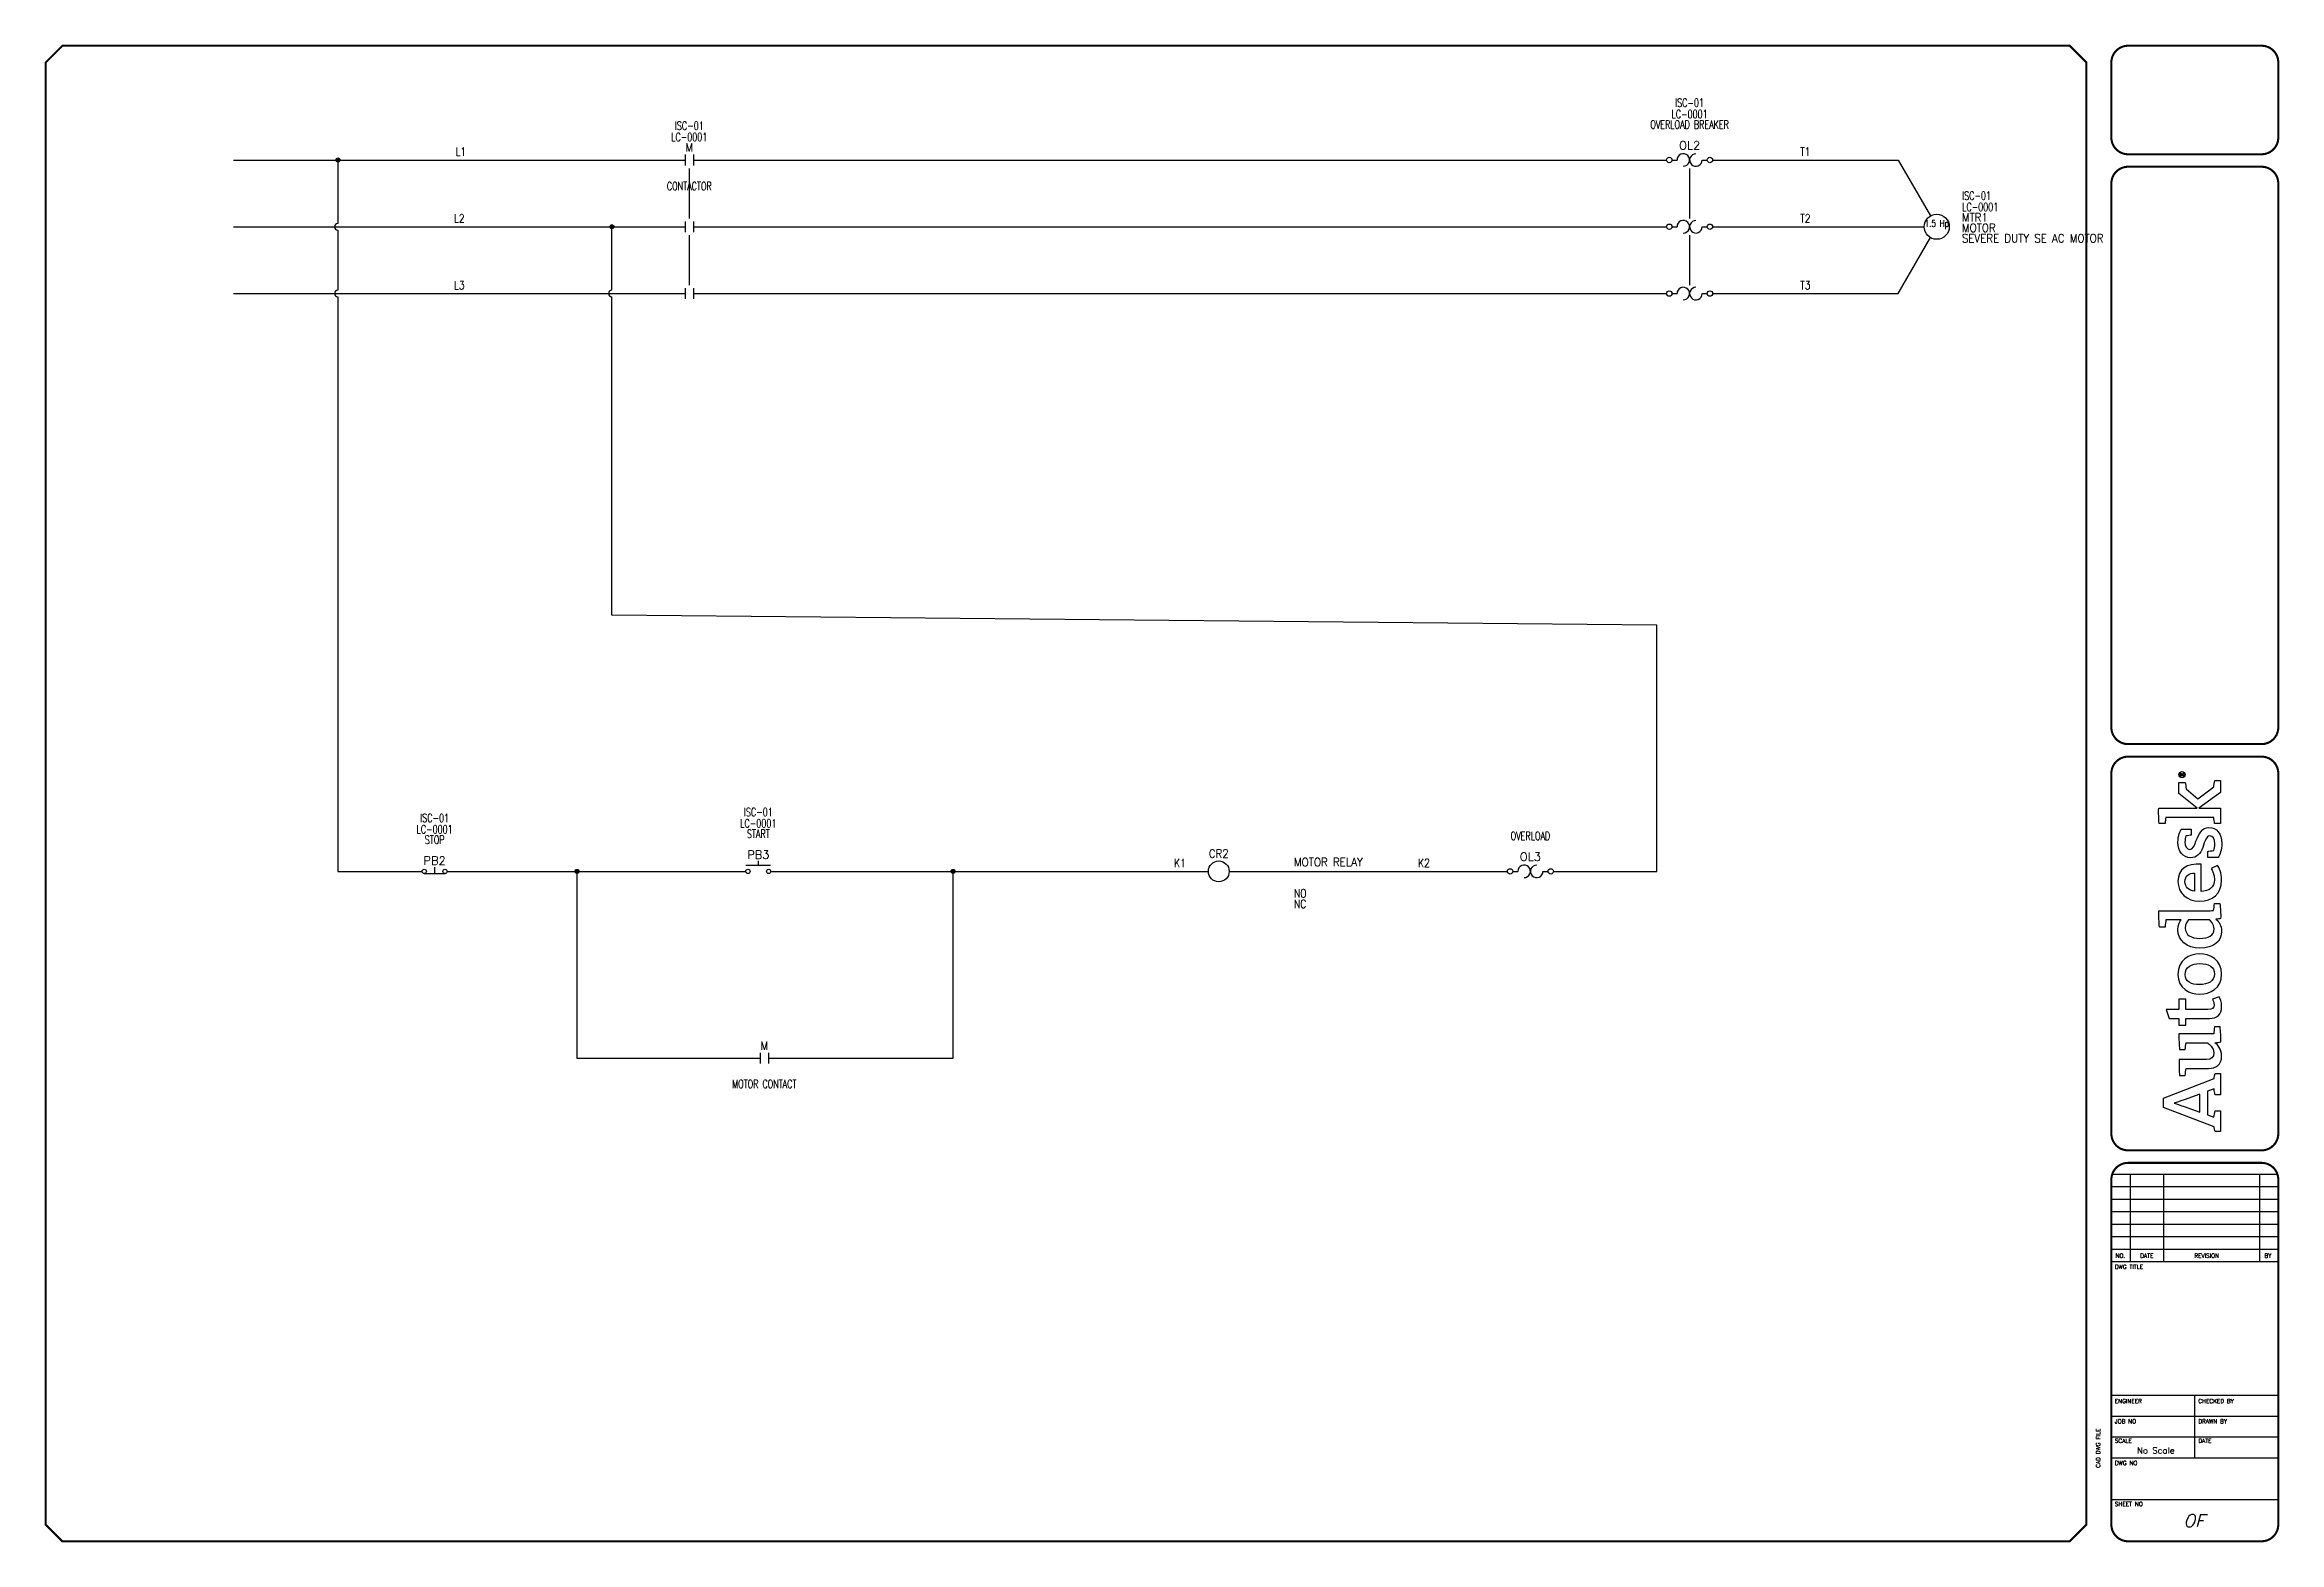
# Model space of a CAD drawing. Header units: inches. Extents: x 0 to 33.5, y 0 to 22.4.
import ezdxf
from ezdxf.enums import TextEntityAlignment as Align

# ---------------------------------------------------------------- set-up
doc = ezdxf.new("R2010")
doc.units = ezdxf.units.IN
doc.header["$MEASUREMENT"] = 0
for name, color, linetype in [('DESC', 150, 'Continuous'), ('DESCCHILD', 20, 'Continuous'), ('LAYER_1', 160, 'Continuous'), ('LINK', 9, 'Continuous'), ('LOC', 8, 'Continuous'), ('MISC', 7, 'Continuous'), ('SYMS', 7, 'Continuous'), ('TAGS', 150, 'Continuous'), ('TITLE', 7, 'Continuous'), ('WIREFIXED', 7, 'Continuous'), ('WIRES', 7, 'Continuous')]:
    doc.layers.add(name, color=color, linetype=linetype)
doc.styles.add('ITALIC', font='ITALIC')
doc.styles.add('SIMPLEX', font='SIMPLEX')
doc.styles.add('WD', font='romans.shx')

# ---------------------------------------------------------------- blocks, each defined once
blk = doc.blocks.new('AI9-BLK2')
at = {"layer": 'LAYER_1', "color": 7}
blk.add_circle((0, 0), 2.03, dxfattribs=at)
blk.add_open_spline([(1.7, 0), (1.7, -1), (1, -1.8), (0, -1.8), (-1, -1.8), (-1.7, -1), (-1.7, 0), (-1.7, 1), (-1, 1.8), (0, 1.8), (1, 1.8), (1.7, 1), (1.7, 0)], degree=3, knots=[0, 0, 0, 0, 1, 1, 1, 2, 2, 2, 3, 3, 3, 4, 4, 4, 4], dxfattribs=at)
blk = doc.blocks.new('AI9-BLK1')
at = {"layer": 'LAYER_1', "color": 7}
for points, knots in [([(0.7, -1.1), (0.7, -1.1), (0.2, -0.4), (0.2, -0.4), (0.1, -0.2), (0, -0.2), (-0.1, -0.1), (0.3, 0), (0.5, 0.2), (0.5, 0.5), (0.5, 0.8), (0.3, 1.1), (-0.2, 1.1), (-0.2, 1.1), (-0.8, 1.1), (-0.8, 1.1), (-0.8, 1.1), (-0.8, -1.1), (-0.8, -1.1), (-0.8, -1.1), (-0.5, -1.1), (-0.5, -1.1), (-0.5, -1.1), (-0.5, -0.1), (-0.5, -0.1), (-0.4, -0.1), (-0.3, -0.2), (-0.2, -0.3), (-0.2, -0.3), (0.3, -1.1), (0.3, -1.1), (0.3, -1.1), (0.7, -1.1), (0.7, -1.1)], [0, 0, 0, 0, 1, 1, 1, 2, 2, 2, 3, 3, 3, 4, 4, 4, 5, 5, 5, 6, 6, 6, 7, 7, 7, 8, 8, 8, 9, 9, 9, 10, 10, 10, 11, 11, 11, 11]), ([(0.2, 0.5), (0.2, 0.2), (-0.1, 0.1), (-0.3, 0.1), (-0.3, 0.1), (-0.5, 0.1), (-0.5, 0.1), (-0.5, 0.1), (-0.5, 0.8), (-0.5, 0.8), (-0.5, 0.8), (-0.2, 0.8), (-0.2, 0.8), (0.1, 0.8), (0.2, 0.7), (0.2, 0.5)], [0, 0, 0, 0, 1, 1, 1, 2, 2, 2, 3, 3, 3, 4, 4, 4, 5, 5, 5, 5])]:
    blk.add_open_spline(points, degree=3, knots=knots, dxfattribs=at)
blk = doc.blocks.new('LOGO')
for points, knots in [([(35.2, 4.3), (35.2, 4.3), (22.1, 38.1), (22.1, 38.1), (22.1, 38.1), (16.1, 38.1), (16.1, 38.1), (16.1, 38.1), (3.2, 4.3), (3.2, 4.3), (2.2, 4.2), (0.9, 4), (0, 3.7), (0, 3.7), (0, 0), (0, 0), (0, 0), (13.7, 0), (13.7, 0), (13.7, 0), (13.7, 3.7), (13.7, 3.7), (12.4, 4), (10.9, 4.3), (9.5, 4.4), (9.5, 4.4), (11.1, 8.8), (11.1, 8.8), (11.1, 8.8), (26.8, 8.8), (26.8, 8.8), (26.8, 8.8), (28.4, 4.3), (28.4, 4.3), (27, 4.2), (25.8, 4), (24.5, 3.7), (24.5, 3.7), (24.5, 0), (24.5, 0), (24.5, 0), (38.7, 0), (38.7, 0), (38.7, 0), (38.7, 3.7), (38.7, 3.7), (37.9, 3.9), (36, 4.3), (35.2, 4.3)], [0, 0, 0, 0, 1, 1, 1, 2, 2, 2, 3, 3, 3, 4, 4, 4, 5, 5, 5, 6, 6, 6, 7, 7, 7, 8, 8, 8, 9, 9, 9, 10, 10, 10, 11, 11, 11, 12, 12, 12, 13, 13, 13, 14, 14, 14, 15, 15, 15, 16, 16, 16, 16]), ([(12.8, 13.8), (12.8, 13.8), (16.6, 24.3), (16.6, 24.3), (17.8, 27.5), (18.2, 28.8), (18.8, 30.9), (18.8, 30.9), (18.9, 30.9), (18.9, 30.9), (19.6, 28.9), (20, 27.5), (21.1, 24.3), (21.1, 24.3), (24.9, 13.8), (24.9, 13.8), (24.9, 13.8), (12.8, 13.8), (12.8, 13.8)], [0, 0, 0, 0, 1, 1, 1, 2, 2, 2, 3, 3, 3, 4, 4, 4, 5, 5, 5, 6, 6, 6, 6]), ([(70.8, 23.1), (70.8, 23.1), (70.8, 27.7), (70.8, 27.7), (70.8, 27.7), (75.3, 27.7), (75.3, 27.7), (75.3, 27.7), (75.3, 34.3), (75.3, 34.3), (75.3, 34.3), (81.3, 36.2), (81.3, 36.2), (81.3, 36.2), (81.3, 27.7), (81.3, 27.7), (81.3, 27.7), (88, 27.7), (88, 27.7), (88, 27.7), (88, 23.1), (88, 23.1), (88, 23.1), (81.3, 23.1), (81.3, 23.1), (81.3, 23.1), (81.3, 8.4), (81.3, 8.4), (81.3, 5.6), (82.1, 4.3), (84.3, 4.3), (86, 4.3), (87.5, 5.1), (88, 5.5), (88, 5.5), (89.7, 0.9), (89.7, 0.9), (88.7, 0.3), (86.5, -0.7), (83.2, -0.7), (77.6, -0.7), (75.3, 2.4), (75.3, 7.4), (75.3, 7.4), (75.3, 23.1), (75.3, 23.1), (75.3, 23.1), (70.8, 23.1), (70.8, 23.1)], [0, 0, 0, 0, 1, 1, 1, 2, 2, 2, 3, 3, 3, 4, 4, 4, 5, 5, 5, 6, 6, 6, 7, 7, 7, 8, 8, 8, 9, 9, 9, 10, 10, 10, 11, 11, 11, 12, 12, 12, 13, 13, 13, 14, 14, 14, 15, 15, 15, 16, 16, 16, 16]), ([(147.1, 4.7), (147.1, 5.4), (147, 6.1), (147, 6.9), (147, 6.9), (147, 41.1), (147, 41.1), (143.4, 41.2), (139.3, 41), (136.1, 40.7), (136.1, 40.7), (136.1, 37), (136.1, 37), (137.7, 36.8), (139.6, 36.6), (141, 36.4), (141, 36.4), (141, 36.4), (141, 36.4), (141, 36.4), (141, 26.2), (141, 26.2), (140, 27.1), (138, 28.4), (134.3, 28.4), (127.3, 28.4), (122, 22.6), (122, 13.8), (122, 4.5), (126.6, -0.7), (133.4, -0.7), (137.1, -0.7), (139.6, 1.1), (141.3, 3.1), (141.3, 2.1), (141.6, 0.6), (141.8, 0), (145.2, -0.2), (148.7, 0.1), (151.7, 0.4), (151.7, 0.4), (151.7, 4.1), (151.7, 4.1), (150.2, 4.2), (148.4, 4.5), (147.1, 4.7)], [0, 0, 0, 0, 1, 1, 1, 2, 2, 2, 3, 3, 3, 4, 4, 4, 5, 5, 5, 6, 6, 6, 7, 7, 7, 8, 8, 8, 9, 9, 9, 10, 10, 10, 11, 11, 11, 12, 12, 12, 13, 13, 13, 14, 14, 14, 15, 15, 15, 15]), ([(229.4, 4.6), (229.4, 4.6), (221.5, 15.2), (221.5, 15.2), (221.5, 15.2), (228, 23), (228, 23), (229.4, 23.1), (231.3, 23.3), (232.4, 23.6), (232.4, 23.6), (232.4, 27.7), (232.4, 27.7), (232.4, 27.7), (225, 27.7), (225, 27.7), (225, 27.7), (215.2, 15.6), (215.2, 15.6), (215.2, 15.6), (215.2, 41.2), (215.2, 41.2), (211.8, 41.3), (208.2, 41.2), (205.1, 40.9), (205.1, 40.9), (205.1, 36.9), (205.1, 36.9), (206.5, 36.8), (208, 36.6), (209.1, 36.5), (209.1, 36.5), (209.1, 4.5), (209.1, 4.5), (207.8, 4.4), (206.3, 4.2), (205.1, 4), (205.1, 4), (205.1, 0), (205.1, 0), (205.1, 0), (215.2, 0), (215.2, 0), (215.2, 0), (215.2, 14.5), (215.2, 14.5), (215.2, 14.5), (225.6, 0), (225.6, 0), (225.6, 0), (233.7, 0), (233.7, 0), (233.7, 0), (233.7, 3.8), (233.7, 3.8), (232.2, 4.2), (230.6, 4.4), (229.4, 4.6)], [0, 0, 0, 0, 1, 1, 1, 2, 2, 2, 3, 3, 3, 4, 4, 4, 5, 5, 5, 6, 6, 6, 7, 7, 7, 8, 8, 8, 9, 9, 9, 10, 10, 10, 11, 11, 11, 12, 12, 12, 13, 13, 13, 14, 14, 14, 15, 15, 15, 16, 16, 16, 17, 17, 17, 18, 18, 18, 19, 19, 19, 19]), ([(59.7, -0.1), (59.5, 0.6), (59.2, 2.6), (59.1, 3.8), (57.8, 2), (54.9, -0.7), (50.2, -0.7), (44.2, -0.7), (42, 3.1), (42, 8.1), (42, 8.1), (42, 22.9), (42, 22.9), (40.6, 23.2), (38.8, 23.4), (37.3, 23.5), (37.3, 23.5), (37.3, 27.3), (37.3, 27.3), (40.3, 27.6), (44.4, 27.8), (48, 27.6), (48, 27.6), (48, 9.3), (48, 9.3), (48, 6.2), (49.1, 4.5), (52.3, 4.5), (55.8, 4.5), (58.4, 7.9), (59, 8.6), (59, 8.6), (59, 23), (59, 23), (57.8, 23.2), (56, 23.4), (54.6, 23.5), (54.6, 23.5), (54.6, 27.3), (54.6, 27.3), (57.6, 27.7), (61.5, 27.8), (65, 27.7), (65, 27.7), (65, 4.6), (65, 4.6), (66.3, 4.4), (68.1, 4.2), (69.6, 4.1), (69.6, 4.1), (69.6, 0.3), (69.6, 0.3), (66.7, 0), (63, -0.2), (59.7, -0.1)], [0, 0, 0, 0, 1, 1, 1, 2, 2, 2, 3, 3, 3, 4, 4, 4, 5, 5, 5, 6, 6, 6, 7, 7, 7, 8, 8, 8, 9, 9, 9, 10, 10, 10, 11, 11, 11, 12, 12, 12, 13, 13, 13, 14, 14, 14, 15, 15, 15, 16, 16, 16, 17, 17, 17, 18, 18, 18, 18]), ([(104.8, -0.7), (95.2, -0.7), (91.4, 7), (91.4, 13.8), (91.4, 20.6), (95.1, 28.4), (104.6, 28.4), (114.1, 28.4), (118.3, 20.8), (118.3, 14), (118.3, 7.2), (114.2, -0.7), (104.8, -0.7)], [0, 0, 0, 0, 1, 1, 1, 2, 2, 2, 3, 3, 3, 4, 4, 4, 4]), ([(104.5, 23.6), (99.6, 23.6), (97.8, 19.5), (97.8, 14), (97.8, 8.5), (99.9, 4.1), (104.8, 4.1), (109.8, 4.1), (111.8, 8.2), (111.8, 13.8), (111.8, 19.3), (109.5, 23.6), (104.5, 23.6)], [0, 0, 0, 0, 1, 1, 1, 2, 2, 2, 3, 3, 3, 4, 4, 4, 4]), ([(141, 7.6), (140.3, 6.7), (138.2, 4.3), (135, 4.3), (130.5, 4.3), (128.5, 8.1), (128.5, 13.8), (128.5, 19.6), (130.9, 23.5), (135.4, 23.5), (138.3, 23.5), (139.9, 22.3), (141, 21.3), (141, 21.3), (141, 7.6), (141, 7.6)], [0, 0, 0, 0, 1, 1, 1, 2, 2, 2, 3, 3, 3, 4, 4, 4, 5, 5, 5, 5]), ([(167.6, 4.1), (171.4, 4.1), (173.8, 5.5), (175, 6.2), (175, 6.2), (177.1, 2.1), (177.1, 2.1), (175.5, 1.1), (172.6, -0.7), (167.2, -0.7), (158.2, -0.7), (153.3, 5.5), (153.3, 14), (153.3, 22.5), (158.9, 28.4), (166.4, 28.4), (174.6, 28.4), (178.7, 22.5), (177.9, 12.9), (177.9, 12.9), (159.8, 12.9), (159.8, 12.9), (160, 7.9), (162.3, 4.1), (167.6, 4.1)], [0, 0, 0, 0, 1, 1, 1, 2, 2, 2, 3, 3, 3, 4, 4, 4, 5, 5, 5, 6, 6, 6, 7, 7, 7, 8, 8, 8, 8]), ([(172, 17.3), (171.9, 20.8), (170.4, 23.7), (166.3, 23.7), (162.6, 23.7), (160.6, 21.2), (159.9, 17.3), (159.9, 17.3), (172, 17.3), (172, 17.3)], [0, 0, 0, 0, 1, 1, 1, 2, 2, 2, 3, 3, 3, 3]), ([(193.3, 16.4), (190.2, 17.6), (187.8, 18.3), (187.8, 20.5), (187.8, 22.6), (189.9, 23.7), (192.6, 23.7), (194.1, 23.7), (195.6, 23.5), (196.8, 23.1), (196.9, 21.9), (197.1, 20.1), (197.3, 19.6), (197.3, 19.6), (201.3, 19.6), (201.3, 19.6), (201.3, 19.6), (201.3, 26.1), (201.3, 26.1), (200.2, 26.8), (197.1, 28.4), (192.4, 28.4), (186.5, 28.4), (182.2, 25), (182.2, 20.1), (182.2, 15.7), (184.9, 13.4), (189.1, 11.9), (193.4, 10.4), (196.7, 9.3), (196.7, 7.2), (196.7, 5.1), (195, 3.9), (191.4, 3.9), (189.9, 3.9), (188.1, 4.1), (187, 4.6), (186.9, 5.9), (186.6, 7.8), (186.3, 8.4), (186.3, 8.4), (182.3, 8.4), (182.3, 8.4), (182.3, 8.4), (182.3, 1.6), (182.3, 1.6), (182.3, 1.6), (182.3, 1.6), (182.3, 1.6), (184.1, 0.5), (187.5, -0.8), (191.8, -0.8), (198.3, -0.8), (202.4, 2.6), (202.4, 7.8), (202.4, 12.5), (197.8, 14.6), (193.3, 16.4)], [0, 0, 0, 0, 1, 1, 1, 2, 2, 2, 3, 3, 3, 4, 4, 4, 5, 5, 5, 6, 6, 6, 7, 7, 7, 8, 8, 8, 9, 9, 9, 10, 10, 10, 11, 11, 11, 12, 12, 12, 13, 13, 13, 14, 14, 14, 15, 15, 15, 16, 16, 16, 17, 17, 17, 18, 18, 18, 19, 19, 19, 19])]:
    blk.add_open_spline(points, degree=3, knots=knots)
for name, p in [('AI9-BLK2', (237.6, 25.7)), ('AI9-BLK1', (237.8, 25.7))]:
    blk.add_blockref(name, p)
blk = doc.blocks.new('NO_NUM_acade_title')
at = {"layer": 'TITLE'}
for p, q in [((30.594, 22.177), (30.594, 20.781)), ((30.969, 5.531), (33.469, 5.531)), ((31.25, 5.531), (31.25, 4.219)), ((31.75, 5.531), (31.75, 4.219)), ((33.188, 5.531), (33.188, 4.219)), ((30.969, 5.344), (33.469, 5.344)), ((30.969, 5.156), (33.469, 5.156)), ((30.969, 4.969), (33.469, 4.969)), ((30.969, 4.781), (33.469, 4.781)), ((30.969, 4.594), (33.469, 4.594)), ((30.969, 4.406), (33.469, 4.406)), ((30.969, 4.219), (33.469, 4.219)), ((30.594, 0.281), (30.594, 2.214)), ((30.969, 2.219), (33.469, 2.219)), ((32.219, 1.281), (32.219, 2.219)), ((30.969, 1.906), (33.469, 1.906)), ((30.969, 1.594), (33.469, 1.594)), ((30.969, 1.281), (33.469, 1.281)), ((30.969, 0.656), (33.469, 0.656))]:
    blk.add_line(p, q, dxfattribs=at)
at = {"layer": 'TITLE', "const_width": 0.0312}
blk.add_lwpolyline([(30.594, 0.281), (30.594, 22.177), (30.344, 22.427), (0.281, 22.427), (0.031, 22.177), (0.031, 0.281), (0.281, 0.031), (30.344, 0.031)], close=True, dxfattribs=at)
for points in [[(31.219, 22.427, 0.414214), (30.969, 22.177, 0.414214)], [(33.469, 22.177, 0.414214), (33.219, 22.427, 0.414214)], [(30.969, 21.052, 0.414214), (31.219, 20.802, 0.414214)], [(33.219, 20.802, 0.414214), (33.469, 21.052, 0.414214)], [(31.219, 20.615, 0.414214), (30.969, 20.365, 0.414214)], [(33.469, 20.365, 0.414214), (33.219, 20.615, 0.414214)], [(30.969, 12.219, 0.414214), (31.219, 11.969, 0.414214)], [(33.219, 11.969, 0.414214), (33.469, 12.219, 0.414214)], [(31.219, 11.781, 0.414214), (30.969, 11.531, 0.414214)], [(33.469, 11.531, 0.414214), (33.219, 11.781, 0.414214)], [(30.969, 6.135, 0.414214), (31.219, 5.885, 0.414214)], [(33.219, 5.885, 0.414214), (33.469, 6.135, 0.414214)], [(31.219, 5.698, 0.414214), (30.969, 5.448, 0.414214)], [(33.469, 5.448, 0.414214), (33.219, 5.698, 0.414214)], [(30.969, 0.281, 0.414214), (31.219, 0.031, 0.414214)], [(33.219, 0.031, 0.414214), (33.469, 0.281, 0.414214)]]:
    blk.add_lwpolyline(points, format="xyb", dxfattribs=at)
for points in [[(33.219, 22.427), (31.219, 22.427)], [(30.969, 22.177), (30.969, 21.052)], [(33.469, 22.177), (33.469, 21.052)], [(33.219, 20.802), (31.219, 20.802)], [(33.219, 20.615), (31.219, 20.615)], [(30.969, 20.365), (30.969, 12.219)], [(33.469, 20.365), (33.469, 12.219)], [(31.219, 11.969), (33.219, 11.969)], [(31.219, 11.781), (33.219, 11.781)], [(31.219, 5.885), (33.219, 5.885)], [(31.219, 5.698), (33.219, 5.698)], [(30.969, 5.448), (30.969, 0.281)], [(33.469, 5.448), (33.469, 0.281)], [(31.219, 0.031), (33.219, 0.031)]]:
    blk.add_lwpolyline(points, dxfattribs=at)
at = {"layer": 'TITLE', "color": 7, "const_width": 0.0312}
for points in [[(30.969, 11.531), (30.969, 6.135)], [(33.469, 11.531), (33.469, 6.135)]]:
    blk.add_lwpolyline(points, dxfattribs=at)
at = {"xscale": 0.02250000000000085, "yscale": 0.02250000000000085, "zscale": 0.02250000000000085, "rotation": 90}
blk.add_blockref('LOGO', (32.605, 6.167), dxfattribs=at)
at = {"layer": 'TITLE', "color": 1, "style": 'SIMPLEX'}
for s, p in [('DWG TITLE', (31.021, 4.109)), ('ENGINEER', (31.021, 2.099)), ('CHECKED BY', (32.271, 2.099)), ('JOB NO', (31.021, 1.797)), ('DRAWN BY', (32.271, 1.797)), ('SCALE', (31.021, 1.505)), ('DATE', (32.271, 1.505)), ('DWG NO', (31.021, 1.172)), ('SHEET NO', (31.021, 0.557))]:
    blk.add_text(s, height=0.0625, dxfattribs=at).set_placement(p)
at = {"layer": 'TITLE', "color": 1}
for s, height, style, p in [('NO.', 0.0625, 'SIMPLEX', (31.104, 4.307)), ('DATE', 0.0625, 'SIMPLEX', (31.5, 4.307)), ('REVISION', 0.0625, 'SIMPLEX', (32.396, 4.307)), ('BY', 0.0625, 'SIMPLEX', (33.313, 4.307)), ('OF', 0.1875, 'ITALIC', (32.208, 0.339))]:
    blk.add_text(s, height=height, dxfattribs=dict(at, style=style)).set_placement(p, align=Align.MIDDLE)
at = {"layer": 'TITLE', "color": 1, "style": 'SIMPLEX'}
blk.add_text('CAD DWG FILE', height=0.0625, rotation=90, dxfattribs=at).set_placement((30.802, 1.13))
at = {"layer": 'TITLE', "color": 1, "style": 'ITALIC'}
for tag, height, p in [('TITLE#1', 0.125, (32.156, 3.406)), ('TITLE#2', 0.125, (32.156, 3.204)), ('TITLE#3', 0.125, (32.156, 3.001)), ('TITLE#4', 0.125, (32.156, 2.799)), ('DWG#', 0.2, (32.156, 0.826))]:
    blk.add_attdef(tag, text='', height=height, dxfattribs=at).set_placement(p, align=Align.CENTER)
at = {"layer": 'TITLE', "color": 1, "style": 'SIMPLEX'}
blk.add_attdef('CAD#', (30.826, 1.958), '', height=0.0938, rotation=90, dxfattribs=at)
at = {"layer": 'TITLE', "color": 1}
for tag, p, height, style in [('ENGINEER', (31.237, 1.958), 0.0938, 'ITALIC'), ('CHKDBY', (32.424, 1.958), 0.0938, 'ITALIC'), ('JOB#', (31.464, 1.644), 0.0938, 'SIMPLEX'), ('DRAWNBY', (32.494, 1.644), 0.0938, 'ITALIC'), ('SCALE', (31.353, 1.344), 0.0938, 'SIMPLEX'), ('DATE', (32.408, 1.344), 0.0938, 'SIMPLEX'), ('SHTS', (32.532, 0.25), 0.2, 'ITALIC')]:
    blk.add_attdef(tag, p, '', height=height, dxfattribs=dict(at, style=style))
at = {"layer": 'TITLE', "color": 1, "style": 'ITALIC'}
blk.add_attdef('SH#', text='', height=0.2, dxfattribs=at).set_placement((31.881, 0.25), align=Align.RIGHT)
at = {"layer": 'TITLE', "color": 7, "flags": 9}
blk.add_attdef('WD_TB', (31.219, 0.031), '', height=0.125, dxfattribs=at)
blk = doc.blocks.new('WDDOT')
for radius in [0.03, 0.0187, 0.00929]:
    blk.add_circle((0, 0), radius)
blk = doc.blocks.new('HMO13')
blk.add_circle((0, 0), 0.188)
at = {"style": 'WD'}
for tag, p, width in [('INST', (0.381, 0.403), 0.7), ('LOC', (0.381, 0.234), 0.7), ('TAG1', (0.375, 0.077), 0.9), ('DESC1', (0.376, -0.079), 0.9), ('DESC2', (0.376, -0.235), 0.9), ('DESC3', (0.376, -0.391), 0.9), ('RATING3', (0.375, -0.548), 0.8), ('RATING4', (0.375, -0.704), 0.8), ('WDTAGALT', (0.375, -0.875), 0.7)]:
    blk.add_attdef(tag, p, '', height=0.125, dxfattribs=dict(at, width=width))
at = {"style": 'WD', "width": 0.8}
blk.add_attdef('RATING1', text='', height=0.1, dxfattribs=at).set_placement((0, 0), align=Align.CENTER)
at = {"style": 'WD', "flags": 1}
for tag, p in [('X4TERM02', (-0.188, 0)), ('X0TERM01', (-0.094, 0.162)), ('X0TERM03', (-0.094, -0.162)), ('X0TERM04', (0.133, -0.133))]:
    blk.add_attdef(tag, p, '', height=0.0125, dxfattribs=at)
at = {"linetype": 'Continuous', "style": 'WD', "flags": 9}
blk.add_attdef('ASSYCODE', text='', height=0.01, dxfattribs=at).set_placement((0, 0.125), align=Align.CENTER)
at = {"style": 'WD', "flags": 9}
blk.add_attdef('FAMILY', text='', height=0.01, dxfattribs=at).set_placement((-0.005, 0.17), align=Align.CENTER)
at = {"linetype": 'Continuous', "style": 'WD', "flags": 1}
for tag, p in [('MFG', (0, 0.14)), ('CAT', (0, 0.159))]:
    blk.add_attdef(tag, text='', height=0.01, dxfattribs=at).set_placement(p, align=Align.MIDDLE)
at = {"style": 'WD', "width": 0.8}
blk.add_attdef('RATING2', text='', height=0.1, dxfattribs=at).set_placement((0, -0.031), align=Align.TOP_CENTER)
blk = doc.blocks.new('HOL1')
for p, q in [((-0.264, 0), (-0.188, 0)), ((0.188, 0), (0.264, 0))]:
    blk.add_line(p, q)
at = {"linetype": 'Continuous'}
for centre in [(-0.304, 0), (0.304, 0)]:
    blk.add_circle(centre, 0.04, dxfattribs=at)
for centre, start, end in [((-0.094, 0), 270.001, 180.002), ((0.094, 0), 90, 0.001)]:
    blk.add_arc(centre, 0.0938, start, end)
at = {"style": 'WD', "width": 0.7}
for tag, p in [('INST', (0, 0.795)), ('LOC', (0, 0.625)), ('DESC1', (0, 0.469)), ('DESC2', (0, 0.312)), ('RATING1', (0, -0.266))]:
    blk.add_attdef(tag, text='', height=0.125, dxfattribs=at).set_placement(p, align=Align.CENTER)
at = {"style": 'WD'}
for tag, p, height, flags in [('X4TERM01', (-0.344, 0), 0.0125, 1), ('FAMILY', (0.205, 0.152), 0.01, 9), ('X1TERM02', (0.344, 0), 0.0125, 1)]:
    blk.add_attdef(tag, p, '', height=height, dxfattribs=dict(at, flags=flags))
blk.add_attdef('TAG1', text='', height=0.125, dxfattribs=at).set_placement((0, 0.156), align=Align.CENTER)
for tag, p in [('X2LINK', (0, 0.125)), ('X8LINK', (0, -0.125))]:
    blk.add_attdef(tag, p, '', height=0.01, dxfattribs=at)
at = {"linetype": 'Continuous', "style": 'WD', "flags": 9}
for tag, p in [('ASSYCODE', (0.219, 0.062)), ('MFG', (0.228, 0.089)), ('CAT', (0.23, 0.108))]:
    blk.add_attdef(tag, text='', height=0.01, dxfattribs=at).set_placement(p, align=Align.CENTER)
at = {"linetype": 'Continuous', "style": 'WD', "flags": 8}
blk.add_attdef('TERM01', text='', height=0.125, dxfattribs=at).set_placement((-0.406, -0.031), align=Align.TOP_RIGHT)
blk.add_attdef('TERM02', text='', height=0.125, dxfattribs=at).set_placement((0.406, -0.031), align=Align.TOP_LEFT)
blk = doc.blocks.new('HOL2')
for p, q in [((-0.264, 0), (-0.188, 0)), ((0.188, 0), (0.264, 0))]:
    blk.add_line(p, q)
at = {"linetype": 'Continuous'}
for centre in [(-0.304, 0), (0.304, 0)]:
    blk.add_circle(centre, 0.04, dxfattribs=at)
for centre, start, end in [((-0.094, 0), 270.001, 180.002), ((0.094, 0), 90, 0.001)]:
    blk.add_arc(centre, 0.0938, start, end)
at = {"style": 'WD', "width": 0.7}
for tag, p in [('INST', (0, 0.81)), ('LOC', (0, 0.641)), ('DESC1', (0, 0.484)), ('DESC2', (0, 0.328))]:
    blk.add_attdef(tag, text='', height=0.125, dxfattribs=at).set_placement(p, align=Align.CENTER)
at = {"style": 'WD'}
for tag, p, height, flags in [('X4TERM01', (-0.344, 0), 0.0125, 1), ('FAMILY', (0.205, 0.152), 0.01, 9), ('X1TERM02', (0.344, 0), 0.0125, 1)]:
    blk.add_attdef(tag, p, '', height=height, dxfattribs=dict(at, flags=flags))
blk.add_attdef('TAG2', text='', height=0.125, dxfattribs=at).set_placement((0, 0.172), align=Align.CENTER)
for tag, p in [('X2LINK', (0, 0.125)), ('X8LINK', (0, -0.125))]:
    blk.add_attdef(tag, p, '', height=0.01, dxfattribs=at)
at = {"linetype": 'Continuous', "style": 'WD', "flags": 8}
blk.add_attdef('TERM01', text='', height=0.125, dxfattribs=at).set_placement((-0.406, -0.016), align=Align.TOP_RIGHT)
blk.add_attdef('TERM02', text='', height=0.125, dxfattribs=at).set_placement((0.406, -0.016), align=Align.TOP_LEFT)
blk = doc.blocks.new('WD_WNH')
at = {"linetype": 'Continuous', "style": 'WD', "width": 0.8}
blk.add_attdef('WIRENO', text='', height=0.125, dxfattribs=at).set_placement((0, 0.062), align=Align.CENTER)
at = {"style": 'WD', "flags": 1}
for tag, p in [('W01USER', (0, 0.078)), ('W02USER', (0, 0.07)), ('W03USER', (0, 0.062)), ('W04USER', (0, 0.055)), ('W05USER', (0, 0.047)), ('W06USER', (0, 0.039)), ('W07USER', (0, 0.031)), ('W08USER', (0, 0.023)), ('W09USER', (0, 0.016)), ('W10USER', (0, 0.008))]:
    blk.add_attdef(tag, text='', height=0.005, dxfattribs=at).set_placement(p, align=Align.CENTER)
blk = doc.blocks.new('HMS21')
at = {"linetype": 'Continuous'}
for p, q in [((-0.062, 0.08), (-0.062, -0.08)), ((0.062, 0.08), (0.062, -0.08))]:
    blk.add_line(p, q, dxfattribs=at)
at = {"style": 'WD'}
for tag, width, p in [('INST', 0.7, (0, 0.451)), ('LOC', 0.7, (0, 0.281)), ('TAG2', 0.9, (0, 0.125)), ('DESC1', 0.7, (0, -0.454)), ('XREF', 0.7, (0, -0.297)), ('DESC2', 0.7, (0, -0.61)), ('DESC3', 0.7, (0, -0.766))]:
    blk.add_attdef(tag, text='', height=0.125, dxfattribs=dict(at, width=width)).set_placement(p, align=Align.CENTER)
for tag, p, height, flags in [('X4TERM01', (-0.062, 0), 0.0125, 1), ('X1TERM02', (0.062, 0), 0.0125, 1), ('FAMILY', (0.097, 0.053), 0.01, 9), ('CONTACT', (0.097, 0.036), 0.01, 1)]:
    blk.add_attdef(tag, p, '', height=height, dxfattribs=dict(at, flags=flags))
for tag, p in [('X2LINK', (0, 0.125)), ('X8LINK', (0, -0.125))]:
    blk.add_attdef(tag, p, '', height=0.01, dxfattribs=at)
at = {"linetype": 'Continuous', "style": 'WD', "flags": 8}
blk.add_attdef('TERM01', text='', height=0.125, dxfattribs=at).set_placement((-0.125, -0.031), align=Align.TOP_RIGHT)
blk.add_attdef('TERM02', text='', height=0.125, dxfattribs=at).set_placement((0.125, -0.031), align=Align.TOP_LEFT)
blk = doc.blocks.new('HPB12')
for p, q in [((0, 0.065), (0, -0.033)), ((-0.156, -0.033), (0.156, -0.033))]:
    blk.add_line(p, q)
for centre in [(-0.155, 0), (0.155, 0)]:
    blk.add_circle(centre, 0.0322)
at = {"style": 'WD', "width": 0.7}
for tag, p in [('INST', (0, 0.738)), ('LOC', (0, 0.568)), ('DESC1', (0, 0.412)), ('DESC2', (0, 0.255)), ('XREF', (0, -0.232))]:
    blk.add_attdef(tag, text='', height=0.125, dxfattribs=at).set_placement(p, align=Align.CENTER)
at = {"style": 'WD'}
blk.add_attdef('TAG1', text='', height=0.125, dxfattribs=at).set_placement((0, 0.099), align=Align.CENTER)
for tag, p, height, flags in [('X4TERM01', (-0.188, 0), 0.0125, 1), ('FAMILY', (0.054, 0.058), 0.01, 9), ('CONTACT', (0.054, 0.042), 0.01, 9), ('X1TERM02', (0.188, 0), 0.0125, 1)]:
    blk.add_attdef(tag, p, '', height=height, dxfattribs=dict(at, flags=flags))
for tag, p in [('X2LINK', (0, 0.125)), ('X8LINK', (0, -0.094))]:
    blk.add_attdef(tag, p, '', height=0.01, dxfattribs=at)
at = {"linetype": 'Continuous', "style": 'WD', "flags": 9}
for tag, p in [('MFG', (0.076, -0.006)), ('CAT', (0.076, 0.017)), ('ASSYCODE', (0.076, -0.022))]:
    blk.add_attdef(tag, text='', height=0.01, dxfattribs=at).set_placement(p, align=Align.CENTER)
at = {"linetype": 'Continuous', "style": 'WD', "flags": 8}
blk.add_attdef('TERM01', text='', height=0.125, dxfattribs=at).set_placement((-0.25, -0.031), align=Align.TOP_RIGHT)
blk.add_attdef('TERM02', text='', height=0.125, dxfattribs=at).set_placement((0.25, -0.031), align=Align.TOP_LEFT)
blk = doc.blocks.new('HPB11')
for p, q in [((-0.185, 0.094), (0.18, 0.094)), ((0, 0.156), (0, 0.094))]:
    blk.add_line(p, q)
for centre in [(-0.155, 0), (0.155, 0)]:
    blk.add_circle(centre, 0.0322)
at = {"style": 'WD', "width": 0.7}
for tag, p in [('INST', (0, 0.826)), ('LOC', (0, 0.656)), ('DESC1', (0, 0.5)), ('DESC2', (0, 0.344)), ('XREF', (0, -0.219))]:
    blk.add_attdef(tag, text='', height=0.125, dxfattribs=at).set_placement(p, align=Align.CENTER)
at = {"style": 'WD'}
blk.add_attdef('TAG1', text='', height=0.125, dxfattribs=at).set_placement((0, 0.188), align=Align.CENTER)
for tag, p, height, flags in [('X4TERM01', (-0.188, 0), 0.0125, 1), ('X1TERM02', (0.188, 0), 0.0125, 1), ('FAMILY', (0.205, 0.152), 0.01, 9), ('CONTACT', (0.205, 0.136), 0.01, 1)]:
    blk.add_attdef(tag, p, '', height=height, dxfattribs=dict(at, flags=flags))
for tag, p in [('X2LINK', (0, 0.219)), ('X8LINK', (0, 0))]:
    blk.add_attdef(tag, p, '', height=0.01, dxfattribs=at)
at = {"linetype": 'Continuous', "style": 'WD', "flags": 9}
for tag, p in [('ASSYCODE', (0.23, 0.071)), ('MFG', (0.228, 0.089)), ('CAT', (0.23, 0.108))]:
    blk.add_attdef(tag, text='', height=0.01, dxfattribs=at).set_placement(p, align=Align.CENTER)
at = {"linetype": 'Continuous', "style": 'WD', "flags": 8}
blk.add_attdef('TERM01', text='', height=0.125, dxfattribs=at).set_placement((-0.25, -0.031), align=Align.TOP_RIGHT)
blk.add_attdef('TERM02', text='', height=0.125, dxfattribs=at).set_placement((0.25, -0.031), align=Align.TOP_LEFT)
blk = doc.blocks.new('HCR21')
at = {"linetype": 'Continuous'}
for p, q in [((-0.062, 0.08), (-0.062, -0.08)), ((0.062, 0.08), (0.062, -0.08))]:
    blk.add_line(p, q, dxfattribs=at)
at = {"style": 'WD'}
for tag, width, p in [('INST', 0.7, (0, 0.451)), ('LOC', 0.7, (0, 0.281)), ('TAG2', 0.9, (0, 0.125)), ('DESC1', 0.7, (0, -0.449)), ('XREF', 0.7, (0, -0.297)), ('DESC2', 0.7, (0, -0.597)), ('DESC3', 0.7, (0, -0.744))]:
    blk.add_attdef(tag, text='', height=0.125, dxfattribs=dict(at, width=width)).set_placement(p, align=Align.CENTER)
for tag, p, height, flags in [('X4TERM01', (-0.062, 0), 0.0125, 1), ('X1TERM02', (0.062, 0), 0.0125, 1), ('FAMILY', (0.097, 0.053), 0.01, 9), ('CONTACT', (0.097, 0.036), 0.01, 1)]:
    blk.add_attdef(tag, p, '', height=height, dxfattribs=dict(at, flags=flags))
for tag, p in [('X2LINK', (0, 0.125)), ('X8LINK', (0, -0.125))]:
    blk.add_attdef(tag, p, '', height=0.01, dxfattribs=at)
at = {"linetype": 'Continuous', "style": 'WD', "flags": 8}
blk.add_attdef('TERM01', text='', height=0.125, dxfattribs=at).set_placement((-0.125, -0.016), align=Align.TOP_RIGHT)
blk.add_attdef('TERM02', text='', height=0.125, dxfattribs=at).set_placement((0.125, -0.016), align=Align.TOP_LEFT)
blk = doc.blocks.new('HCR1')
blk.add_circle((0, 0), 0.156)
at = {"style": 'WD'}
for tag, width, p in [('INST', 0.7, (0.006, 0.528)), ('LOC', 0.7, (0.006, 0.359)), ('TAG1', 0.9, (0, 0.202))]:
    blk.add_attdef(tag, text='', height=0.125, dxfattribs=dict(at, width=width)).set_placement(p, align=Align.CENTER)
at = {"style": 'WD', "flags": 1}
for tag, p in [('X4TERM01', (-0.156, 0)), ('X1TERM02', (0.156, 0))]:
    blk.add_attdef(tag, p, '', height=0.0125, dxfattribs=at)
at = {"linetype": 'Continuous', "style": 'WD', "flags": 9}
blk.add_attdef('ASSYCODE', text='', height=0.01, dxfattribs=at).set_placement((0, 0.125), align=Align.CENTER)
at = {"style": 'WD', "flags": 9}
blk.add_attdef('FAMILY', text='', height=0.01, dxfattribs=at).set_placement((-0.005, 0.17), align=Align.CENTER)
at = {"linetype": 'Continuous', "style": 'WD', "flags": 1}
for tag, p in [('MFG', (0, 0.14)), ('CAT', (0, 0.159))]:
    blk.add_attdef(tag, text='', height=0.01, dxfattribs=at).set_placement(p, align=Align.MIDDLE)
at = {"style": 'WD'}
for tag, p, width in [('DESC1', (1.126, 0.076), 0.9), ('DESC2', (1.126, -0.081), 0.9), ('DESC3', (1.126, -0.237), 0.9), ('XREFNO', (1.359, -0.393), 0.8), ('XREFNC', (1.359, -0.549), 0.8)]:
    blk.add_attdef(tag, p, '', height=0.125, dxfattribs=dict(at, width=width))
at = {"linetype": 'Continuous', "style": 'WD'}
blk.add_attdef('TERM01', text='', height=0.125, dxfattribs=at).set_placement((-0.2, -0.066), align=Align.TOP_RIGHT)
blk.add_attdef('TERM02', text='', height=0.125, dxfattribs=at).set_placement((0.2, -0.066), align=Align.TOP_LEFT)
at = {"style": 'WD', "width": 0.8, "flags": 8}
for tag, p in [('NO', (1.126, -0.393)), ('NC', (1.126, -0.549))]:
    blk.add_attdef(tag, p, '', height=0.125, dxfattribs=at)

msp = doc.modelspace()

# ---------------------------------------------------------------- linework, layer by layer
at = {"layer": 'LINK'}
for points in [[(9.67, 20.591), (9.67, 19.841)], [(24.652, 20.591), (24.652, 19.841)], [(9.67, 19.591), (9.67, 18.841)], [(24.652, 19.591), (24.652, 18.841)]]:
    msp.add_lwpolyline(points, dxfattribs=at)
at = {"layer": 'WIRES'}
for p, q in [((2.842, 20.716), (9.607, 20.716)), ((4.407, 20.716), (4.407, 19.766)), ((9.732, 20.716), (24.308, 20.716)), ((24.995, 20.716), (27.777, 20.716)), ((27.777, 20.716), (28.26, 19.878)), ((2.842, 19.716), (9.607, 19.716)), ((4.407, 19.666), (4.407, 18.766)), ((8.511, 18.766), (8.511, 19.716)), ((9.732, 19.716), (24.308, 19.716)), ((24.995, 19.716), (28.167, 19.716)), ((27.777, 18.716), (28.26, 19.554)), ((2.842, 18.716), (9.607, 18.716)), ((4.407, 18.666), (4.407, 10.063)), ((8.511, 13.899), (8.511, 18.666)), ((9.732, 18.716), (24.308, 18.716)), ((24.995, 18.716), (27.777, 18.716)), ((24.161, 13.752), (8.511, 13.899)), ((24.161, 10.152), (24.161, 13.752)), ((4.407, 10.063), (5.669, 10.063)), ((6.044, 10.063), (10.516, 10.063)), ((7.988, 10.063), (7.988, 7.267)), ((10.891, 10.063), (17.444, 10.063)), ((13.621, 7.267), (13.621, 10.063)), ((17.756, 10.063), (21.924, 10.063)), ((22.612, 10.063), (24.162, 10.063)), ((24.162, 10.063), (24.161, 10.152)), ((7.988, 7.267), (8.339, 7.267)), ((8.339, 7.267), (10.731, 7.267)), ((10.856, 7.267), (13.621, 7.267))]:
    msp.add_line(p, q, dxfattribs=at)
for centre in [(4.407, 19.716), (4.407, 18.716), (8.511, 18.716)]:
    msp.add_arc(centre, 0.05, 90, 270, dxfattribs=at)

# ---------------------------------------------------------------- block references
msp.add_blockref('NO_NUM_acade_title', (0, 0)).add_auto_attribs({'SCALE': 'No Scale'})
at = {"layer": 'SYMS'}
ref = msp.add_blockref('HOL1', (24.652, 20.716), dxfattribs=at)
ref.add_attrib('INST', 'ISC-01', dxfattribs={"layer": 'LOC', "height": 0.125, "style": 'WD', "width": 0.7}).set_placement((24.652, 21.511), align=Align.CENTER)
ref.add_attrib('LOC', 'LC-0001', dxfattribs={"layer": 'LOC', "height": 0.125, "style": 'WD', "width": 0.7}).set_placement((24.652, 21.341), align=Align.CENTER)
ref.add_attrib('DESC1', 'OVERLOAD BREAKER', dxfattribs={"layer": 'DESC', "height": 0.125, "style": 'WD', "width": 0.7}).set_placement((24.652, 21.185), align=Align.CENTER)
ref.add_attrib('TAG1', 'OL2', dxfattribs={"layer": 'TAGS', "height": 0.125, "style": 'WD'}).set_placement((24.652, 20.872), align=Align.CENTER)
ref = msp.add_blockref('HMS21', (9.67, 20.716), dxfattribs=at)
ref.add_attrib('INST', 'ISC-01', dxfattribs={"layer": 'LOC', "height": 0.125, "style": 'WD', "width": 0.7}).set_placement((9.67, 21.167), align=Align.CENTER)
ref.add_attrib('LOC', 'LC-0001', dxfattribs={"layer": 'LOC', "height": 0.125, "style": 'WD', "width": 0.7}).set_placement((9.67, 20.997), align=Align.CENTER)
ref.add_attrib('DESC1', 'CONTACTOR', dxfattribs={"layer": 'DESCCHILD', "height": 0.125, "style": 'WD', "width": 0.7}).set_placement((9.67, 20.262), align=Align.CENTER)
ref.add_attrib('TAG2', 'M', dxfattribs={"layer": 'TAGS', "height": 0.125, "style": 'WD', "width": 0.9}).set_placement((9.67, 20.841), align=Align.CENTER)
for name, p in [('WDDOT', (4.407, 20.716)), ('HMS21', (9.67, 19.716)), ('HOL2', (24.652, 19.716)), ('WDDOT', (8.511, 19.716)), ('HMS21', (9.67, 18.716)), ('HOL2', (24.652, 18.716)), ('WDDOT', (7.988, 10.063)), ('WDDOT', (13.621, 10.063))]:
    msp.add_blockref(name, p, dxfattribs=at)
ref = msp.add_blockref('HMO13', (28.354, 19.716), dxfattribs=at)
ref.add_attrib('INST', 'ISC-01', (28.735, 20.119), dxfattribs={"layer": 'LOC', "height": 0.125, "style": 'WD', "width": 0.7})
ref.add_attrib('RATING1', '1.5 Hp', dxfattribs={"layer": 'MISC', "height": 0.1, "style": 'WD', "width": 0.8}).set_placement((28.354, 19.716), align=Align.CENTER)
ref.add_attrib('DESC1', 'MOTOR', (28.73, 19.637), dxfattribs={"layer": 'DESC', "height": 0.125, "style": 'WD', "width": 0.9})
ref.add_attrib('DESC2', 'SEVERE DUTY SE AC MOTOR', (28.73, 19.481), dxfattribs={"layer": 'DESC', "height": 0.125, "style": 'WD', "width": 0.9})
ref.add_attrib('LOC', 'LC-0001', (28.735, 19.95), dxfattribs={"layer": 'LOC', "height": 0.125, "style": 'WD', "width": 0.7})
ref.add_attrib('TAG1', 'MTR1', (28.729, 19.793), dxfattribs={"layer": 'TAGS', "height": 0.125, "style": 'WD', "width": 0.9})
ref = msp.add_blockref('HPB12', (5.856, 10.063), dxfattribs=at)
ref.add_attrib('INST', 'ISC-01', dxfattribs={"layer": 'LOC', "height": 0.125, "style": 'WD', "width": 0.7}).set_placement((5.856, 10.801), align=Align.CENTER)
ref.add_attrib('LOC', 'LC-0001', dxfattribs={"layer": 'LOC', "height": 0.125, "style": 'WD', "width": 0.7}).set_placement((5.856, 10.631), align=Align.CENTER)
ref.add_attrib('DESC1', 'STOP', dxfattribs={"layer": 'DESC', "height": 0.125, "style": 'WD', "width": 0.7}).set_placement((5.856, 10.475), align=Align.CENTER)
ref.add_attrib('TAG1', 'PB2', dxfattribs={"layer": 'TAGS', "height": 0.125, "style": 'WD'}).set_placement((5.856, 10.162), align=Align.CENTER)
ref = msp.add_blockref('HPB11', (10.704, 10.063), dxfattribs=at)
ref.add_attrib('INST', 'ISC-01', dxfattribs={"layer": 'LOC', "height": 0.125, "style": 'WD', "width": 0.7}).set_placement((10.704, 10.889), align=Align.CENTER)
ref.add_attrib('LOC', 'LC-0001', dxfattribs={"layer": 'LOC', "height": 0.125, "style": 'WD', "width": 0.7}).set_placement((10.704, 10.72), align=Align.CENTER)
ref.add_attrib('DESC1', 'START', dxfattribs={"layer": 'DESC', "height": 0.125, "style": 'WD', "width": 0.7}).set_placement((10.704, 10.563), align=Align.CENTER)
ref.add_attrib('TAG1', 'PB3', dxfattribs={"layer": 'TAGS', "height": 0.125, "style": 'WD'}).set_placement((10.704, 10.251), align=Align.CENTER)
ref = msp.add_blockref('HCR1', (17.6, 10.063), dxfattribs=at)
ref.add_attrib('NC', 'NC', (18.726, 9.514), dxfattribs={"layer": 'MISC', "height": 0.125, "style": 'WD', "width": 0.8, "flags": 8})
ref.add_attrib('NO', 'NO', (18.726, 9.67), dxfattribs={"layer": 'MISC', "height": 0.125, "style": 'WD', "width": 0.8, "flags": 8})
ref.add_attrib('DESC1', 'MOTOR RELAY', (18.726, 10.139), dxfattribs={"layer": 'DESC', "height": 0.125, "style": 'WD', "width": 0.9})
ref.add_attrib('TAG1', 'CR2', dxfattribs={"layer": 'TAGS', "height": 0.125, "style": 'WD', "width": 0.9}).set_placement((17.6, 10.266), align=Align.CENTER)
ref = msp.add_blockref('HOL1', (22.268, 10.063), dxfattribs=at)
ref.add_attrib('DESC1', 'OVERLOAD', dxfattribs={"layer": 'DESC', "height": 0.125, "style": 'WD', "width": 0.7}).set_placement((22.268, 10.532), align=Align.CENTER)
ref.add_attrib('TAG1', 'OL3', dxfattribs={"layer": 'TAGS', "height": 0.125, "style": 'WD'}).set_placement((22.268, 10.22), align=Align.CENTER)
ref = msp.add_blockref('HCR21', (10.794, 7.267), dxfattribs=at)
ref.add_attrib('DESC1', 'MOTOR CONTACT', dxfattribs={"layer": 'DESCCHILD', "height": 0.125, "style": 'WD', "width": 0.7}).set_placement((10.794, 6.817), align=Align.CENTER)
ref.add_attrib('TAG2', 'M', dxfattribs={"layer": 'TAGS', "height": 0.125, "style": 'WD', "width": 0.9}).set_placement((10.794, 7.392), align=Align.CENTER)
at = {"layer": 'WIREFIXED'}
ref = msp.add_blockref('WD_WNH', (6.249, 20.716), dxfattribs=at)
ref.add_attrib('WIRENOF', 'L1', dxfattribs={"linetype": 'Continuous', "height": 0.125, "style": 'WD', "width": 0.8}).set_placement((6.249, 20.779), align=Align.CENTER)
ref = msp.add_blockref('WD_WNH', (26.386, 20.716), dxfattribs=at)
ref.add_attrib('WIRENOF', 'T1', dxfattribs={"linetype": 'Continuous', "height": 0.125, "style": 'WD', "width": 0.8}).set_placement((26.386, 20.779), align=Align.CENTER)
ref = msp.add_blockref('WD_WNH', (6.225, 19.716), dxfattribs=at)
ref.add_attrib('WIRENOF', 'L2', dxfattribs={"linetype": 'Continuous', "height": 0.125, "style": 'WD', "width": 0.8}).set_placement((6.225, 19.779), align=Align.CENTER)
ref = msp.add_blockref('WD_WNH', (26.386, 19.716), dxfattribs=at)
ref.add_attrib('WIRENOF', 'T2', dxfattribs={"linetype": 'Continuous', "height": 0.125, "style": 'WD', "width": 0.8}).set_placement((26.386, 19.779), align=Align.CENTER)
ref = msp.add_blockref('WD_WNH', (6.225, 18.716), dxfattribs=at)
ref.add_attrib('WIRENOF', 'L3', dxfattribs={"linetype": 'Continuous', "height": 0.125, "style": 'WD', "width": 0.8}).set_placement((6.225, 18.779), align=Align.CENTER)
ref = msp.add_blockref('WD_WNH', (26.386, 18.716), dxfattribs=at)
ref.add_attrib('WIRENOF', 'T3', dxfattribs={"linetype": 'Continuous', "height": 0.125, "style": 'WD', "width": 0.8}).set_placement((26.386, 18.779), align=Align.CENTER)
ref = msp.add_blockref('WD_WNH', (17.019, 10.063), dxfattribs=at)
ref.add_attrib('WIRENOF', 'K1', dxfattribs={"linetype": 'Continuous', "height": 0.125, "style": 'WD', "width": 0.8}).set_placement((17.019, 10.126), align=Align.CENTER)
ref = msp.add_blockref('WD_WNH', (20.674, 10.063), dxfattribs=at)
ref.add_attrib('WIRENOF', 'K2', dxfattribs={"linetype": 'Continuous', "height": 0.125, "style": 'WD', "width": 0.8}).set_placement((20.674, 10.126), align=Align.CENTER)

doc.saveas('drawing.dxf')
